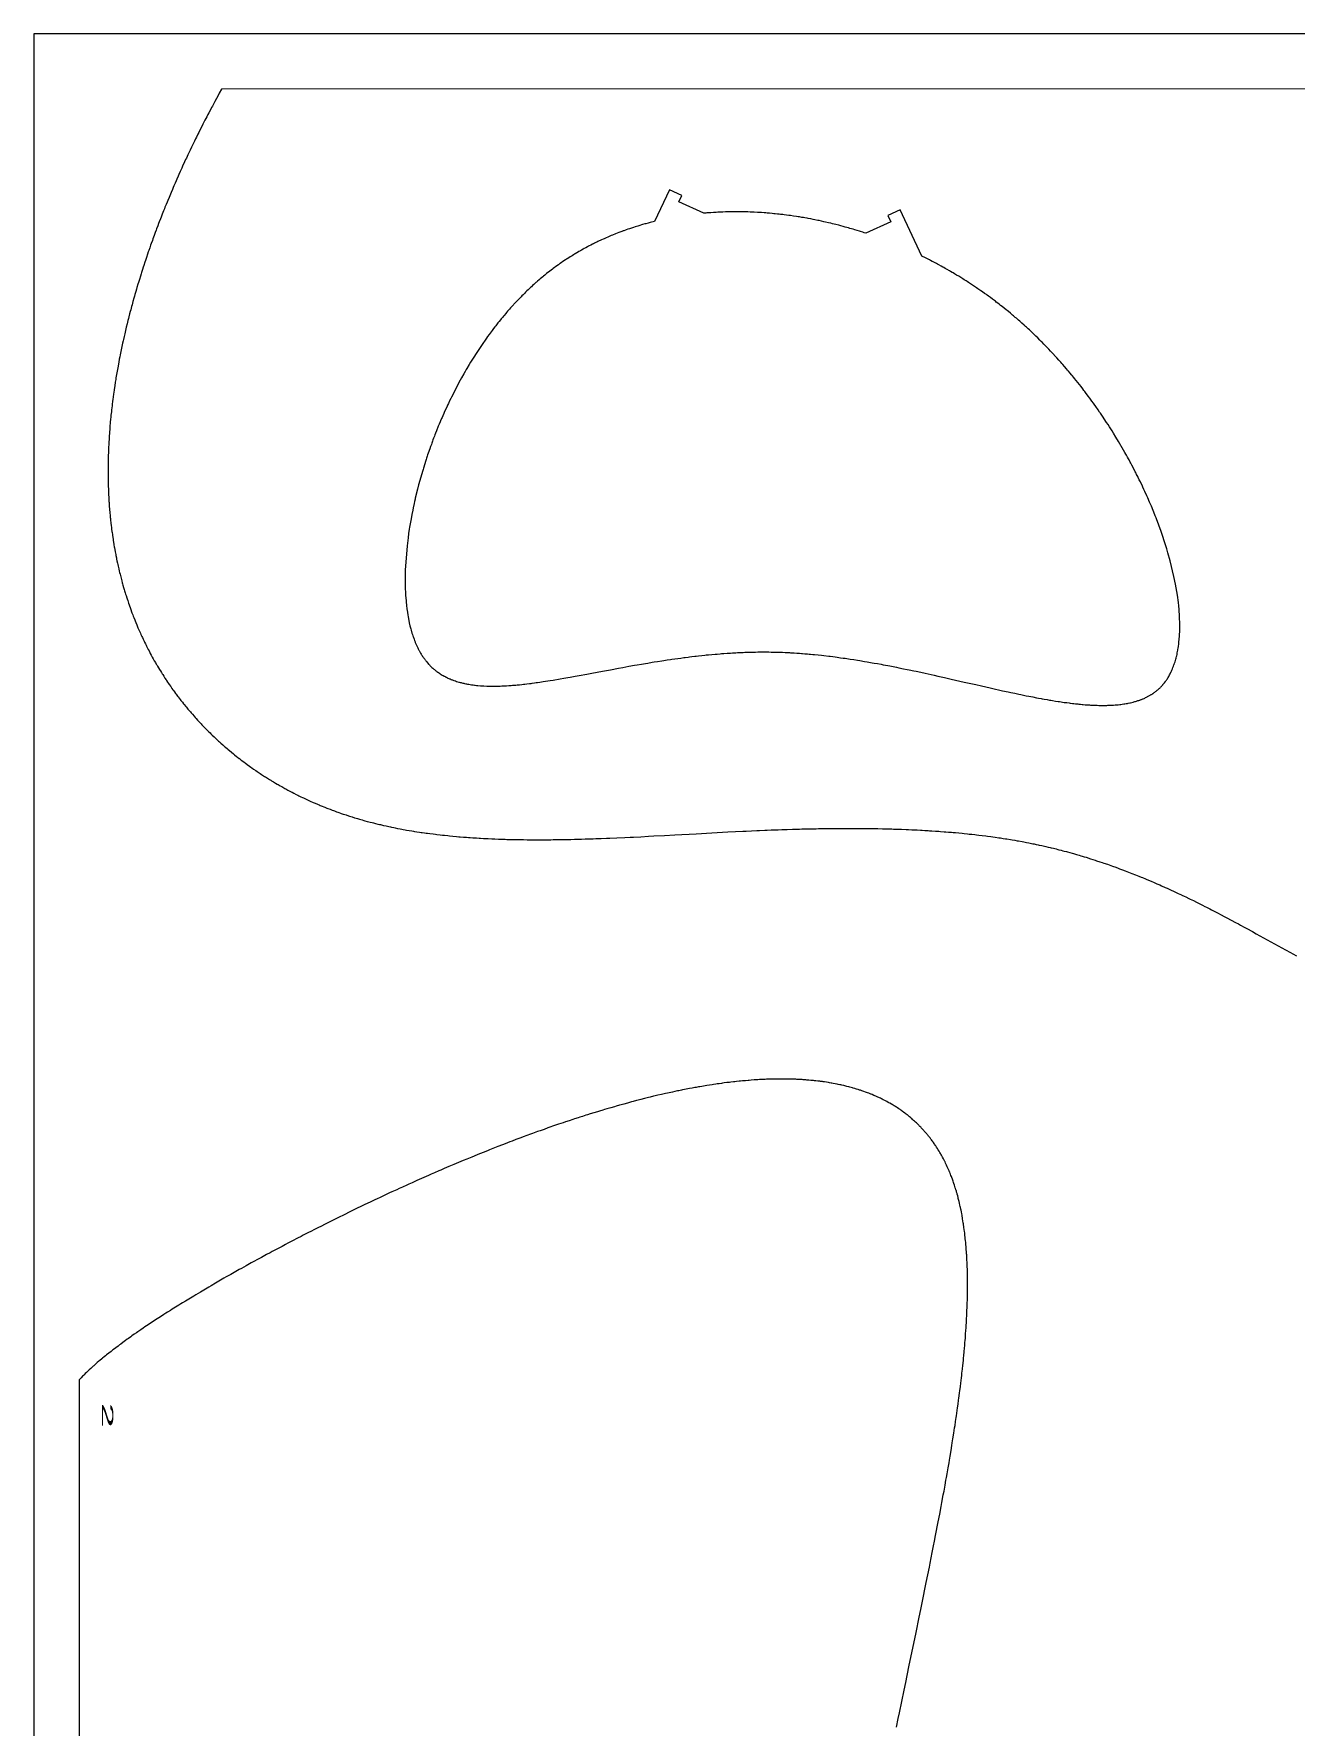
# Model space of a CAD drawing. Header units: metres. Extents: x 392 to 517, y -2 to 248.
# Drawn here: x 392.3 to 447.6, y 173.4 to 247.6 of the extents above; entities that cross this region are included whole.
import ezdxf

# ---------------------------------------------------------------- set-up
doc = ezdxf.new("R2010")
doc.units = ezdxf.units.M
doc.header["$MEASUREMENT"] = 0
doc.layers.add('1', color=7, linetype='Continuous', lineweight=0)
doc.styles.add('Style-ENGINEERING', font='ENGINEERING.shx')

msp = doc.modelspace()

# ---------------------------------------------------------------- linework, layer by layer
at = {"flags": 128}
for points in [[(517.347254, -2.443354), (517.347254, 247.556646), (392.347254, 247.556646), (392.347254, -2.443354), (517.347254, -2.443354)], [(400.568445, 245.129136), (400.470201, 244.951601), (400.421382, 244.86273), (400.348531, 244.729294), (400.276135, 244.595703), (400.240108, 244.528849), (400.168396, 244.395024), (400.132711, 244.328053), (400.079398, 244.227523), (400.008715, 244.093347), (399.973546, 244.0262), (399.921006, 243.925406), (399.842682, 243.774049), (399.750608, 243.594405), (399.704879, 243.504479), (399.636671, 243.369456), (399.568926, 243.234276), (399.535227, 243.166626), (399.46818, 243.031207), (399.434831, 242.963438), (399.385026, 242.86171), (399.297134, 242.680637), (399.253501, 242.589994), (399.188443, 242.453896), (399.123856, 242.317636), (399.09174, 242.249445), (399.027864, 242.112943), (398.996103, 242.044631), (398.948686, 241.942087), (398.865051, 241.75956), (398.823553, 241.668187), (398.761705, 241.530991), (398.700339, 241.393631), (398.669837, 241.324889), (398.609197, 241.187281), (398.579059, 241.118415), (398.53408, 241.015037), (398.481127, 240.892394), (398.454796, 240.831023), (398.415481, 240.738905), (398.356918, 240.600586), (398.29885, 240.462099), (398.270002, 240.392792), (398.212678, 240.254051), (398.184204, 240.184616), (398.141727, 240.080384), (398.091749, 239.956724), (398.066909, 239.894843), (398.029837, 239.801958), (397.974651, 239.662486), (397.919974, 239.52284), (397.892828, 239.452952), (397.83892, 239.313043), (397.812159, 239.243023), (397.77226, 239.13791), (397.72535, 239.013202), (397.702049, 238.950795), (397.667292, 238.857119), (397.615593, 238.716455), (397.564423, 238.575611), (397.539036, 238.505121), (397.488662, 238.364005), (397.463675, 238.293379), (397.426447, 238.187353), (397.382717, 238.061558), (397.361013, 237.998606), (397.328657, 237.904109), (397.28058, 237.762208), (397.233051, 237.62012), (397.209494, 237.549005), (397.162797, 237.406632), (397.139657, 237.335374), (397.105211, 237.228398), (397.064795, 237.101471), (397.044755, 237.03795), (397.014906, 236.942597), (396.970608, 236.799404), (396.926886, 236.656015), (396.905242, 236.584246), (396.862391, 236.440559), (396.841186, 236.368641), (396.809653, 236.260668), (396.772712, 236.132554), (396.754418, 236.068437), (396.727199, 235.972185), (396.686872, 235.827635), (396.647151, 235.682879), (396.62752, 235.610422), (396.58872, 235.465351), (396.569551, 235.392736), (396.541091, 235.283714), (396.507816, 235.154347), (396.491365, 235.0896), (396.466924, 234.992399), (396.430794, 234.846415), (396.395309, 234.700211), (396.377809, 234.627026), (396.343302, 234.480488), (396.326294, 234.407135), (396.301094, 234.296999), (396.271714, 234.166301), (396.257223, 234.100885), (396.235737, 234.002673), (396.204076, 233.855163), (396.173105, 233.707416), (396.15788, 233.633454), (396.127955, 233.48535), (396.113257, 233.411208), (396.091543, 233.299881), (396.066331, 233.167759), (396.053939, 233.101624), (396.03562, 233.002331), (396.008755, 232.853182), (395.982632, 232.703779), (395.969851, 232.628981), (395.944858, 232.479192), (395.932648, 232.4042), (395.914693, 232.291588), (395.891433, 232.141206), (395.880097, 232.065915), (395.863464, 231.952852), (395.847281, 231.839635), (395.839359, 231.782968), (395.818792, 231.631667), (395.808816, 231.555911), (395.79424, 231.442145), (395.780135, 231.328219), (395.77326, 231.271195), (395.759868, 231.157024), (395.753353, 231.099878), (395.743807, 231.01408), (395.742048, 230.997983), (395.726196, 230.848544), (395.718598, 230.773832), (395.707611, 230.661771), (395.697121, 230.54972), (395.692064, 230.493698), (395.682325, 230.381661), (395.677644, 230.325647), (395.67086, 230.241629), (395.660515, 230.106048), (395.655624, 230.038262), (395.648641, 229.936591), (395.642084, 229.834928), (395.638967, 229.784099), (395.633055, 229.682448), (395.630262, 229.631626), (395.626275, 229.555396), (395.621342, 229.453764), (395.61904, 229.402951), (395.615794, 229.326736), (395.611391, 229.212421), (395.606904, 229.076952), (395.60496, 229.009222), (395.60242, 228.907636), (395.600336, 228.806058), (395.599465, 228.755272), (395.598068, 228.653708), (395.597543, 228.602929), (395.596973, 228.526764), (395.596622, 228.425219), (395.596622, 228.37445), (395.596844, 228.298301), (395.597676, 228.184087), (395.599444, 228.048736), (395.600649, 227.981067), (395.602861, 227.879571), (395.605561, 227.778085), (395.607095, 227.727345), (395.610533, 227.625873), (395.612438, 227.57514), (395.615531, 227.499046), (395.620093, 227.397595), (395.622563, 227.346873), (395.626507, 227.270795), (395.632961, 227.156687), (395.63852, 227.066538), (395.641453, 227.021465), (395.646045, 226.953861), (395.653368, 226.852463), (395.661219, 226.751075), (395.665344, 226.700384), (395.673993, 226.599011), (395.678519, 226.548329), (395.685561, 226.47231), (395.695427, 226.37096), (395.700565, 226.320289), (395.708529, 226.244288), (395.721059, 226.130296), (395.735557, 226.005766), (395.743124, 225.943507), (395.754878, 225.850126), (395.767117, 225.756754), (395.77342, 225.710072), (395.786395, 225.616714), (395.793068, 225.570039), (395.803311, 225.50003), (395.817406, 225.406694), (395.824642, 225.360029), (395.824642, 225.360029), (395.835735, 225.290037), (395.852911, 225.185059), (395.855588, 225.169047), (395.871544, 225.075431), (395.879706, 225.028692), (395.892181, 224.958667), (395.911414, 224.853821), (395.931274, 224.749207), (395.94144, 224.696986), (395.962245, 224.592719), (395.972885, 224.540672), (395.989141, 224.462711), (396.011372, 224.358968), (396.022727, 224.307185), (396.040058, 224.229619), (396.06673, 224.11352), (396.091122, 224.010571), (396.103559, 223.959185), (396.122518, 223.882218), (396.151639, 223.767018), (396.181582, 223.65212), (396.196863, 223.594785), (396.22044, 223.507951), (396.232408, 223.464599), (396.250583, 223.399655), (396.278352, 223.302423), (396.306729, 223.205416), (396.321146, 223.156996), (396.35044, 223.060325), (396.365318, 223.012074), (396.387922, 222.939804), (396.4186, 222.843642), (396.434171, 222.795646), (396.457819, 222.72376), (396.493945, 222.61617), (396.523048, 222.531367), (396.537784, 222.489033), (396.560122, 222.425618), (396.594151, 222.330687), (396.628812, 222.235989), (396.646379, 222.188727), (396.68199, 222.094377), (396.700034, 222.04729), (396.727399, 221.97677), (396.764446, 221.882948), (396.783209, 221.836126), (396.811656, 221.766003), (396.855007, 221.661069), (396.889839, 221.578371), (396.907447, 221.537092), (396.9341, 221.475263), (396.974624, 221.382719), (397.015803, 221.290417), (397.036639, 221.244356), (397.078805, 221.152416), (397.100136, 221.106537), (397.132443, 221.037832), (397.1761, 220.946441), (397.198179, 220.900837), (397.231611, 220.832546), (397.26542, 220.764394), (397.282466, 220.73037), (397.330957, 220.634785), (397.355485, 220.587097), (397.392631, 220.515694), (397.430203, 220.444449), (397.449149, 220.408885), (397.487364, 220.337875), (397.506632, 220.30243), (397.535737, 220.249336), (397.574922, 220.178682), (397.594676, 220.143416), (397.624512, 220.09059), (397.669724, 220.011521), (397.710377, 219.941407), (397.730868, 219.906411), (397.76181, 219.853992), (397.808688, 219.775535), (397.856125, 219.697283), (397.880054, 219.658234), (397.888589, 219.644374), (397.937221, 219.566067), (397.969892, 219.514086), (397.991783, 219.479532), (398.035831, 219.410662), (398.069098, 219.359218), (398.091386, 219.32502), (398.136226, 219.256863), (398.158777, 219.222903), (398.204142, 219.155218), (398.249857, 219.087848), (398.280526, 219.043109), (398.34233, 218.954047), (398.375299, 218.907121), (398.397374, 218.875924), (398.441753, 218.813735), (398.464058, 218.782743), (398.508896, 218.720966), (398.554038, 218.659464), (398.584302, 218.618614), (398.645234, 218.537278), (398.668223, 218.506901), (398.714427, 218.446353), (398.760932, 218.386077), (398.792104, 218.346043), (398.854848, 218.266337), (398.902257, 218.206873), (398.93403, 218.167381), (398.997975, 218.088755), (399.030148, 218.049622), (399.094891, 217.971714), (399.160165, 217.894284), (399.203975, 217.842928), (399.233312, 217.808808), (399.292299, 217.74085), (399.367553, 217.655379), (399.418092, 217.598731), (399.451949, 217.561113), (399.520059, 217.486234), (399.571487, 217.430385), (399.605936, 217.3933), (399.675228, 217.319484), (399.710071, 217.282754), (399.780151, 217.209647), (399.850755, 217.137011), (399.898116, 217.088849), (399.929819, 217.056858), (399.993535, 216.993154), (400.06571, 216.921931), (400.101993, 216.886497), (400.156664, 216.833565), (400.239222, 216.754665), (400.322444, 216.676361), (400.364303, 216.637433), (400.439129, 216.568595), (400.476739, 216.534353), (400.5334, 216.483212), (400.618945, 216.406998), (400.705155, 216.331383), (400.74851, 216.2938), (400.824378, 216.228735), (400.862502, 216.196374), (400.919925, 216.148045), (401.006594, 216.076033), (401.093907, 216.0046), (401.137804, 215.969101), (401.226084, 215.898539), (401.270466, 215.863476), (401.337342, 215.811156), (401.350189, 215.801175), (401.41885, 215.748211), (401.46476, 215.71315), (401.556904, 215.64362), (401.603138, 215.609151), (401.69593, 215.540803), (401.78915, 215.473239), (401.851535, 215.42863), (401.89323, 215.399084), (401.976871, 215.34045), (402.071369, 215.275219), (402.134602, 215.232161), (402.176862, 215.203645), (402.26163, 215.14707), (402.325424, 215.105036), (402.368057, 215.077203), (402.45357, 215.021988), (402.49645, 214.994606), (402.582457, 214.940293), (402.668791, 214.886579), (402.72653, 214.851101), (402.765102, 214.827596), (402.84244, 214.78094), (402.940689, 214.722562), (403.006416, 214.68406), (403.050336, 214.658576), (403.138416, 214.608052), (403.204688, 214.570545), (403.24897, 214.545724), (403.337775, 214.496522), (403.382297, 214.472141), (403.471583, 214.423817), (403.561187, 214.376076), (403.621101, 214.344573), (403.661122, 214.323714), (403.741352, 214.28234), (403.843252, 214.230633), (403.911409, 214.196568), (403.956945, 214.174039), (404.048255, 214.129414), (404.116944, 214.096323), (404.162836, 214.074442), (404.254854, 214.031112), (404.300982, 214.009662), (404.393472, 213.967193), (404.486276, 213.925297), (404.548319, 213.897684), (404.589759, 213.879417), (404.672823, 213.843221), (404.672823, 213.843221), (404.775003, 213.799456), (404.843328, 213.770656), (404.88897, 213.751623), (404.980473, 213.713958), (405.049292, 213.686059), (405.095263, 213.667627), (405.187423, 213.631163), (405.233613, 213.613131), (405.326211, 213.577466), (405.419101, 213.542334), (405.481189, 213.519209), (405.522654, 213.503923), (405.605755, 213.473668), (405.663531, 213.452928), (405.702071, 213.439228), (405.779204, 213.41213), (405.817796, 213.398731), (405.895034, 213.372234), (405.972342, 213.346135), (406.023919, 213.328956), (406.127164, 213.295124), (406.181873, 213.277497), (406.291391, 213.242826), (406.401044, 213.208931), (406.474221, 213.186763), (406.523038, 213.172174), (406.620752, 213.14345), (406.730805, 213.111854), (406.804246, 213.091208), (406.853239, 213.077628), (406.951301, 213.050904), (407.024913, 213.031239), (407.074019, 213.018308), (407.172304, 212.99287), (407.221483, 212.98036), (407.319914, 212.955757), (407.418439, 212.9317), (407.484175, 212.915963), (407.528022, 212.905603), (407.615771, 212.885198), (407.671336, 212.872499), (407.782553, 212.847594), (407.893883, 212.823337), (407.968164, 212.807522), (408.017713, 212.797134), (408.116874, 212.77673), (408.172689, 212.765468), (408.2844, 212.743403), (408.396216, 212.721943), (408.470818, 212.707968), (408.520578, 212.698797), (408.620158, 212.680801), (408.676207, 212.67088), (408.788379, 212.651465), (408.900649, 212.632614), (408.975549, 212.620355), (409.025507, 212.612319), (409.125477, 212.596569), (409.238033, 212.579358), (409.313121, 212.568178), (409.363202, 212.560855), (409.463418, 212.546517), (409.538627, 212.53603), (409.588788, 212.529165), (409.689162, 212.515733), (409.839851, 212.496322), (409.940394, 212.483864), (410.00746, 212.47577), (410.141679, 212.460082), (410.255014, 212.447357), (410.330616, 212.439129), (410.481924, 212.423277), (410.55763, 212.41565), (410.709144, 212.400981), (410.860791, 212.387079), (410.961962, 212.37823), (411.029441, 212.372513), (411.164475, 212.361511), (411.303435, 212.350789), (411.396132, 212.343968), (411.457955, 212.339565), (411.58166, 212.331097), (411.67449, 212.32504), (411.736401, 212.321139), (411.860279, 212.313665), (411.922246, 212.310089), (412.046236, 212.303253), (412.170298, 212.296834), (412.253046, 212.292782), (412.418636, 212.285213), (412.450892, 212.283821), (412.53692, 212.280237), (412.709021, 212.273624), (412.881182, 212.267732), (412.995987, 212.264196), (413.072538, 212.262009), (413.225673, 212.258035), (413.340552, 212.255399), (413.417151, 212.253802), (413.57038, 212.250987), (413.647009, 212.249766), (413.800298, 212.247686), (413.953626, 212.246082), (414.055866, 212.245269), (414.260394, 212.244244), (414.375468, 212.24401), (414.452196, 212.243988), (414.605676, 212.244257), (414.682429, 212.244546), (414.83596, 212.245426), (414.989522, 212.246697), (415.091914, 212.247756), (415.296739, 212.250368), (415.411975, 212.252117), (415.642496, 212.256199), (415.873078, 212.261029), (416.026832, 212.264645), (416.129348, 212.267227), (416.334413, 212.272782), (416.507468, 212.277863), (416.622854, 212.281442), (416.853662, 212.289043), (416.969083, 212.293056), (417.199959, 212.301488), (417.430876, 212.310432), (417.584843, 212.316662), (417.892825, 212.329722), (418.239377, 212.345288), (418.470449, 212.356128), (418.624512, 212.363542), (418.932672, 212.378778), (419.279399, 212.39649), (419.510573, 212.408587), (419.972968, 212.433333), (420.435406, 212.458616), (421.360334, 212.509816), (422.053997, 212.547815), (422.516386, 212.5725), (422.747557, 212.584555), (423.094277, 212.602191), (423.40243, 212.617343), (423.55649, 212.624709), (423.787555, 212.635468), (424.01859, 212.645851), (424.134095, 212.650891), (424.365079, 212.66065), (424.480557, 212.66536), (424.653756, 212.672202), (424.961609, 212.683675), (425.115508, 212.68907), (425.346321, 212.696728), (425.577089, 212.70385), (425.692457, 212.707207), (425.897527, 212.712831), (426.000049, 212.715475), (426.153814, 212.719228), (426.384421, 212.724369), (426.614979, 212.728909), (426.730239, 212.730948), (426.935115, 212.734187), (427.037537, 212.735617), (427.191151, 212.737522), (427.421527, 212.739825), (427.651847, 212.741448), (427.766986, 212.741999), (427.997221, 212.742567), (428.112316, 212.742579), (428.28493, 212.74225), (428.489464, 212.741309), (428.591713, 212.74061), (428.745062, 212.739269), (428.975031, 212.736586), (429.204933, 212.733077), (429.319858, 212.731005), (429.524126, 212.726786), (429.626238, 212.724416), (429.779379, 212.720526), (429.932487, 212.716228), (430.009029, 212.713923), (430.162086, 212.708999), (430.238601, 212.706376), (430.353358, 212.702239), (430.557319, 212.694273), (430.659276, 212.689991), (430.812179, 212.683185), (430.965045, 212.675912), (431.041463, 212.672098), (431.19427, 212.664107), (431.270658, 212.659929), (431.385222, 212.653428), (431.520971, 212.645357), (431.588834, 212.64117), (431.690612, 212.634699), (431.843243, 212.624553), (431.99583, 212.613872), (432.072107, 212.608327), (432.224628, 212.596822), (432.30087, 212.59086), (432.30087, 212.59086), (432.415213, 212.581649), (432.550696, 212.570312), (432.618423, 212.56447), (432.719996, 212.555486), (432.872315, 212.541508), (433.024583, 212.526914), (433.100698, 212.519383), (433.252889, 212.503843), (433.328965, 212.495832), (433.443054, 212.483507), (433.578231, 212.468416), (433.645803, 212.460671), (433.74714, 212.4488), (433.899099, 212.430414), (434.051001, 212.411319), (434.126929, 212.401501), (434.278741, 212.381314), (434.354625, 212.370942), (434.468421, 212.355029), (434.620094, 212.333141), (434.695907, 212.321904), (434.809596, 212.304677), (434.923248, 212.286997), (434.980059, 212.277985), (435.131511, 212.253383), (435.207212, 212.240767), (435.320729, 212.221442), (435.434207, 212.201629), (435.490931, 212.191537), (435.642145, 212.164012), (435.717724, 212.149909), (435.831057, 212.128323), (435.944348, 212.106211), (436.000977, 212.094955), (436.114201, 212.072038), (436.170797, 212.060374), (436.255669, 212.04262), (436.340516, 212.024551), (436.397066, 212.012331), (436.510133, 211.987473), (436.566649, 211.974835), (436.679647, 211.949142), (436.7926, 211.922893), (436.867877, 211.905086), (436.918051, 211.893077), (437.018371, 211.868732), (437.131188, 211.840822), (437.206375, 211.821908), (437.256488, 211.809163), (437.356688, 211.783347), (437.431815, 211.7637), (437.481889, 211.750467), (437.582009, 211.723676), (437.632056, 211.710118), (437.732124, 211.682679), (437.832156, 211.654809), (437.898825, 211.63599), (438.032116, 211.59778), (438.144533, 211.564949), (438.219452, 211.542761), (438.269388, 211.527837), (438.369233, 211.497668), (438.444094, 211.474764), (438.493991, 211.459362), (438.593758, 211.428243), (438.643629, 211.412525), (438.743345, 211.380775), (438.843027, 211.348607), (438.909463, 211.326929), (439.042289, 211.283018), (439.154314, 211.245396), (439.228974, 211.220024), (439.378237, 211.168586), (439.452841, 211.142523), (439.601992, 211.08971), (439.751069, 211.035987), (439.850412, 210.99967), (439.916623, 210.975236), (440.049002, 210.925839), (440.160652, 210.883612), (440.235062, 210.855185), (440.38383, 210.79767), (440.458187, 210.768586), (440.606848, 210.709768), (440.755439, 210.650091), (440.854461, 210.609833), (440.920459, 210.582786), (441.052414, 210.528194), (441.108066, 210.504965), (441.219343, 210.458158), (441.330581, 210.410889), (441.404719, 210.379121), (441.552946, 210.31498), (441.672754, 210.262532), (441.752602, 210.22728), (441.912243, 210.156095), (441.992036, 210.120166), (442.151568, 210.047646), (442.31103, 209.974256), (442.417299, 209.924852), (442.488127, 209.891707), (442.629745, 209.824923), (442.645327, 209.817533), (442.745664, 209.769753), (442.812477, 209.737752), (442.945917, 209.6734), (443.012547, 209.641053), (443.145627, 209.576022), (443.278475, 209.510554), (443.366915, 209.46667), (443.543499, 209.378348), (443.652911, 209.323166), (443.725773, 209.286227), (443.871312, 209.212001), (443.943991, 209.174717), (444.089173, 209.099818), (444.234129, 209.024493), (444.330646, 208.974048), (444.5234, 208.872632), (444.618141, 208.82247), (444.807376, 208.721681), (444.996302, 208.620311), (445.122094, 208.552429), (445.205887, 208.507048), (445.373323, 208.415998), (445.494296, 208.349926), (445.735987, 208.217301), (445.896959, 208.128592), (446.218648, 207.950691), (446.700951, 207.683405), (447.022664, 207.505549), (447.183663, 207.416892), (447.398549, 207.299095), (447.506107, 207.240415), (447.667617, 207.15272)], [(458.694805, 245.144074), (400.568445, 245.129136)], [(431.25074, 237.818371), (430.303083, 239.850628), (429.759298, 239.597057), (429.886084, 239.325165), (428.798515, 238.818023), (428.721323, 238.843376), (428.669824, 238.860092), (428.566734, 238.893077), (428.515146, 238.909345), (428.411883, 238.941434), (428.308509, 238.972923), (428.239534, 238.993583), (428.101446, 239.0341), (428.032336, 239.053958), (427.893991, 239.092868), (427.616831, 239.167463), (427.478037, 239.203141), (427.339112, 239.237737), (427.269604, 239.254628), (427.165288, 239.279456), (427.026107, 239.311606), (426.956479, 239.327273), (426.851994, 239.35026), (426.747461, 239.372632), (426.695178, 239.383586), (426.555706, 239.412044), (426.485945, 239.42586), (426.381276, 239.446069), (426.276578, 239.465657), (426.224219, 239.475217), (426.119484, 239.493872), (426.06711, 239.502966), (425.98854, 239.516314), (425.883769, 239.533565), (425.831379, 239.541956), (425.752792, 239.554249), (425.634906, 239.572026), (425.495191, 239.592065), (425.425336, 239.601665), (425.320563, 239.615539), (425.215801, 239.628781), (425.163427, 239.635165), (425.058693, 239.647458), (425.006334, 239.653366), (424.927808, 239.661931), (424.823132, 239.672794), (424.770806, 239.677987), (424.692333, 239.685477), (424.574665, 239.696039), (424.470115, 239.704748), (424.417858, 239.708863), (424.339495, 239.714733), (424.222005, 239.722862), (424.104587, 239.730176), (424.045907, 239.733528), (423.906895, 239.740656), (423.837434, 239.743789), (423.733303, 239.747948), (423.629248, 239.75146), (423.577251, 239.752972), (423.473318, 239.755508), (423.421384, 239.756532), (423.343524, 239.757763), (423.239792, 239.758832), (423.187962, 239.759121), (423.110262, 239.759249), (422.99382, 239.758749), (422.890427, 239.757607), (422.838772, 239.75679), (422.761342, 239.755255), (422.645319, 239.752258), (422.529448, 239.748425), (422.471571, 239.746195), (422.368778, 239.741713), (422.317431, 239.739223), (422.240472, 239.735177), (422.125178, 239.728408), (422.010063, 239.720796), (421.952574, 239.716673), (421.837737, 239.707794), (421.78039, 239.703037), (421.694463, 239.695504), (420.606894, 240.202646), (420.733679, 240.474539), (420.189894, 240.728109), (419.542034, 239.338768), (419.349852, 239.290048), (419.254136, 239.264667), (419.158675, 239.238602), (419.111041, 239.225314), (419.015971, 239.198223), (418.968535, 239.184421), (418.897506, 239.163396), (418.803038, 239.134762), (418.755906, 239.120187), (418.685339, 239.098002), (418.614929, 239.07543), (418.579783, 239.063998), (418.486257, 239.033038), (418.439602, 239.017299), (418.369755, 238.993366), (418.300073, 238.969044), (418.265294, 238.956736), (418.195862, 238.931828), (418.16121, 238.919228), (418.109311, 238.900144), (418.017284, 238.865673), (417.971386, 238.848176), (417.902685, 238.821604), (417.83416, 238.79464), (417.799964, 238.78101), (417.731706, 238.753455), (417.697645, 238.73953), (417.646638, 238.718458), (417.57879, 238.690017), (417.544934, 238.675648), (417.494238, 238.653909), (417.418391, 238.620885), (417.328807, 238.581095), (417.284141, 238.560937), (417.217304, 238.530367), (417.150659, 238.499401), (417.11741, 238.483769), (417.05106, 238.452205), (417.017958, 238.436274), (416.968399, 238.412191), (416.902496, 238.379731), (416.86962, 238.363351), (416.820401, 238.338593), (416.746787, 238.301036), (416.68157, 238.267225), (416.64904, 238.25017), (416.600342, 238.224399), (416.527516, 238.185318), (416.454958, 238.145729), (416.41878, 238.125743), (416.333296, 238.07786), (416.290698, 238.05365), (416.226983, 238.016998), (416.163487, 237.979942), (416.131822, 237.961263), (416.068658, 237.9236), (416.03716, 237.904616), (415.990018, 237.875951), (415.92736, 237.837375), (415.896116, 237.817935), (415.849357, 237.788585), (415.779461, 237.744129), (415.717577, 237.704181), (415.686723, 237.684053), (415.640551, 237.653671), (415.571541, 237.607667), (415.502832, 237.561146), (415.468591, 237.537691), (415.407905, 237.495673), (415.377653, 237.47451), (415.332388, 237.442573), (415.264749, 237.394235), (415.19742, 237.345377), (415.163874, 237.320753), (415.097017, 237.271112), (415.063707, 237.246097), (415.013892, 237.208328), (414.945904, 237.156083), (414.900767, 237.120948), (414.870759, 237.09739), (414.810945, 237.049954), (414.76626, 237.014098), (414.736554, 236.990063), (414.677344, 236.941676), (414.64784, 236.917326), (414.589033, 236.868316), (414.530496, 236.818894), (414.491621, 236.78572), (414.414231, 236.718831), (414.37091, 236.680892), (414.342114, 236.655475), (414.284725, 236.604343), (414.256132, 236.57863), (414.199149, 236.526911), (414.142437, 236.474804), (414.10478, 236.439852), (414.029829, 236.369441), (414.001847, 236.342863), (413.946086, 236.289427), (413.890599, 236.235619), (413.853759, 236.199542), (413.780443, 236.126902), (413.725774, 236.072), (413.689481, 236.035199), (413.617259, 235.961125), (413.58133, 235.923854), (413.50984, 235.848848), (413.438838, 235.773231), (413.298301, 235.620198), (413.259129, 235.576732), (413.2331, 235.547653), (413.181249, 235.48925), (413.155428, 235.459929), (413.155428, 235.459929), (413.103992, 235.401045), (413.052833, 235.341845), (413.018881, 235.302205), (412.951348, 235.222511), (412.92615, 235.192485), (412.875962, 235.132206), (412.826053, 235.071626), (412.792935, 235.031074), (412.72707, 234.949579), (412.677997, 234.888119), (412.645436, 234.846986), (412.580688, 234.764343), (412.548501, 234.722835), (412.484499, 234.63945), (412.420996, 234.555581), (412.295487, 234.386423), (412.225768, 234.290461), (412.179641, 234.226169), (412.149047, 234.183169), (412.088234, 234.096841), (412.042954, 234.031812), (412.012925, 233.988326), (411.953244, 233.90104), (411.923592, 233.857242), (411.864668, 233.769341), (411.806249, 233.68104), (411.690928, 233.503273), (411.648205, 233.436221), (411.619882, 233.391404), (411.563617, 233.301498), (411.535675, 233.256411), (411.480173, 233.165975), (411.425181, 233.075196), (411.316727, 232.89264), (411.289933, 232.8468), (411.236729, 232.754885), (411.184038, 232.662664), (411.080195, 232.477339), (411.029046, 232.384252), (410.928293, 232.197268), (410.829605, 232.009263), (410.63845, 231.630452), (410.612236, 231.576906), (410.560301, 231.469624), (410.509027, 231.362101), (410.475212, 231.29029), (410.452831, 231.24236), (410.408463, 231.146374), (410.359175, 231.038196), (410.326685, 230.965968), (410.305189, 230.917769), (410.262591, 230.821266), (410.230988, 230.748799), (410.210084, 230.700448), (410.168671, 230.603653), (410.148162, 230.555211), (410.10754, 230.458244), (410.067447, 230.361174), (409.988848, 230.166756), (409.945569, 230.057254), (409.917089, 229.984202), (409.898269, 229.935482), (409.861027, 229.837997), (409.833446, 229.76485), (409.815225, 229.716072), (409.779183, 229.618486), (409.761362, 229.56968), (409.726122, 229.47205), (409.691417, 229.3744), (409.623615, 229.179076), (409.598743, 229.105832), (409.582329, 229.057007), (409.549906, 228.959369), (409.533896, 228.910559), (409.502281, 228.812961), (409.471206, 228.7154), (409.410676, 228.520424), (409.395882, 228.471716), (409.366701, 228.374352), (409.338062, 228.277062), (409.282414, 228.08274), (409.255407, 227.985725), (409.203029, 227.792027), (409.152837, 227.598829), (409.059033, 227.214198), (409.047926, 227.166305), (409.026125, 227.070655), (409.004876, 226.975192), (408.964034, 226.784862), (408.944443, 226.690011), (408.906925, 226.500982), (408.871628, 226.312903), (408.807721, 225.939863), (408.793141, 225.847301), (408.765662, 225.663075), (408.740428, 225.480099), (408.69672, 225.118168), (408.636481, 224.412258), (408.620036, 224.069348), (408.612764, 223.733846), (408.61258, 223.56904), (408.619145, 223.245654), (408.625904, 223.087207), (408.634988, 222.931012), (408.640403, 222.853781), (408.652984, 222.701091), (408.66015, 222.62565), (408.667902, 222.550822), (408.671998, 222.51364), (408.689847, 222.36649), (408.699652, 222.293874), (408.710045, 222.221909), (408.715462, 222.186174), (408.726739, 222.115201), (408.732598, 222.079966), (408.741664, 222.027431), (408.795632, 221.75381), (408.826173, 221.62126), (408.859092, 221.49164), (408.876445, 221.427949), (408.912942, 221.302848), (408.932086, 221.241454), (408.951829, 221.180843), (408.961925, 221.150833), (409.00381, 221.032792), (409.025653, 220.974986), (409.048097, 220.917999), (409.059545, 220.889815), (409.082893, 220.834074), (409.094793, 220.806518), (409.112926, 220.765581), (409.162942, 220.658765), (409.188858, 220.606655), (409.21538, 220.555422), (409.228868, 220.530136), (409.2563, 220.480233), (409.270243, 220.455617), (409.291444, 220.419116), (409.320244, 220.371244), (409.334872, 220.34765), (409.3571, 220.312692), (409.379671, 220.278254), (409.391085, 220.261232), (409.417081, 220.223413), (409.434652, 220.198568), (409.446473, 220.182167), (409.470371, 220.149756), (409.488517, 220.125786), (409.50072, 220.109967), (409.525381, 220.078712), (409.537838, 220.063276), (409.563004, 220.032785), (409.588506, 220.002799), (409.605694, 219.983088), (409.640513, 219.944331), (409.66036, 219.922918), (409.673694, 219.908797), (409.700611, 219.880924), (409.714194, 219.867172), (409.741606, 219.840032), (409.769347, 219.813377), (409.788023, 219.795875), (409.82581, 219.76151), (409.840129, 219.748841), (409.869011, 219.72386), (409.898217, 219.69935), (409.917867, 219.68327), (409.957596, 219.651732), (409.987766, 219.628619), (410.008058, 219.613465), (410.049065, 219.583766), (410.06978, 219.56922), (410.111632, 219.540728), (410.154044, 219.513032), (410.24054, 219.459997), (410.265265, 219.445641), (410.281846, 219.436206), (410.31524, 219.41766), (410.332052, 219.408548), (410.365908, 219.390643), (410.400071, 219.373163), (410.423016, 219.361744), (410.469312, 219.339464), (410.486812, 219.331299), (410.52204, 219.31528), (410.55757, 219.299672), (410.581423, 219.289494), (410.629531, 219.269677), (410.66596, 219.255283), (410.690411, 219.245909), (410.73971, 219.227689), (410.764556, 219.218842), (410.814642, 219.201667), (410.865249, 219.185179), (410.968017, 219.15424), (410.987515, 219.148737), (411.026728, 219.138011), (411.066229, 219.127656), (411.066229, 219.127656), (411.092722, 219.120956), (411.146088, 219.108044), (411.186445, 219.098782), (411.213506, 219.092806), (411.268006, 219.081329), (411.295443, 219.075826), (411.350691, 219.065286), (411.406434, 219.055362), (411.519398, 219.037334), (411.562263, 219.031189), (411.590993, 219.027277), (411.648814, 219.019892), (411.677906, 219.016416), (411.73645, 219.009896), (411.795473, 219.003943), (411.914943, 218.993714), (411.945105, 218.991501), (412.005782, 218.98748), (412.066926, 218.983996), (412.190605, 218.978606), (412.253135, 218.976687), (412.379562, 218.974365), (412.507796, 218.974017), (412.769603, 218.979015), (412.844501, 218.98174), (412.894739, 218.983868), (412.928365, 218.985424), (412.99594, 218.988861), (413.046903, 218.991719), (413.149545, 218.998144), (413.253137, 219.005493), (413.322721, 219.010894), (413.369342, 219.014714), (413.463135, 219.022869), (413.516215, 219.027754), (413.623063, 219.038151), (413.730822, 219.049365), (413.803163, 219.057282), (413.851612, 219.062753), (413.949038, 219.074147), (414.059478, 219.087667), (414.133592, 219.097083), (414.183216, 219.103535), (414.282978, 219.116848), (414.358246, 219.127182), (414.408635, 219.134235), (414.509916, 219.148721), (414.663084, 219.171371), (414.766017, 219.18706), (414.973829, 219.219779), (415.091847, 219.238926), (415.170971, 219.251974), (415.330274, 219.278715), (415.410447, 219.292394), (415.571827, 219.320334), (415.734566, 219.349002), (415.843804, 219.368491), (416.064041, 219.408296), (416.230736, 219.438809), (416.567939, 219.501282), (416.7955, 219.54382), (417.257026, 219.630425), (417.608584, 219.696188), (417.9646, 219.762139), (418.144229, 219.795044), (418.415642, 219.844152), (418.658832, 219.887415), (418.781094, 219.908866), (418.965303, 219.940769), (419.150474, 219.972294), (419.243414, 219.987896), (419.429989, 220.018746), (419.523619, 220.033979), (419.664486, 220.056569), (419.853082, 220.086168), (419.947705, 220.100728), (420.09004, 220.122248), (420.232847, 220.143363), (420.304425, 220.153762), (420.559847, 220.189822), (420.688087, 220.207288), (420.816671, 220.224355), (420.881091, 220.232734), (421.010181, 220.249173), (421.07485, 220.257227), (421.172007, 220.269099), (421.301831, 220.284522), (421.366861, 220.292055), (421.464554, 220.303126), (421.611417, 220.319203), (421.742283, 220.332944), (421.807827, 220.339615), (421.90628, 220.349366), (422.054263, 220.363403), (422.202601, 220.376712), (422.276901, 220.383086), (422.409202, 220.393945), (422.475451, 220.399142), (422.574949, 220.406644), (422.724466, 220.417216), (422.8743, 220.426954), (422.949333, 220.431501), (423.049496, 220.437226), (423.099627, 220.43994), (423.174885, 220.443825), (423.287909, 220.449226), (423.422071, 220.454953), (423.489234, 220.457537), (423.59008, 220.461057), (423.691045, 220.464145), (423.741571, 220.465524), (423.84271, 220.46795), (423.893322, 220.468994), (423.969292, 220.470347), (424.07068, 220.47175), (424.121415, 220.472276), (424.197566, 220.472846), (424.311902, 220.473198), (424.413641, 220.472997), (424.464548, 220.472714), (424.540953, 220.472057), (424.655661, 220.470544), (424.770486, 220.468389), (424.827941, 220.467068), (424.914176, 220.464779), (424.971699, 220.46305), (425.086823, 220.459109), (425.144422, 220.4569), (425.25969, 220.452011), (425.375049, 220.446502), (425.452001, 220.442489), (425.503322, 220.439665), (425.60601, 220.433662), (425.663797, 220.43008), (425.779423, 220.422477), (425.895112, 220.414299), (425.97227, 220.408532), (426.023722, 220.404548), (426.126656, 220.396254), (426.242499, 220.386407), (426.319751, 220.379544), (426.371261, 220.374837), (426.4743, 220.365113), (426.551595, 220.357552), (426.706214, 220.341752), (426.860864, 220.325068), (426.963973, 220.313466), (427.170196, 220.289141), (427.228194, 220.282037), (427.344182, 220.26749), (427.460154, 220.252499), (427.537458, 220.242265), (427.69203, 220.221229), (427.807921, 220.204968), (427.885161, 220.193903), (428.039582, 220.171245), (428.11676, 220.159659), (428.271041, 220.135985), (428.425213, 220.111664), (428.527925, 220.095102), (428.733169, 220.061171), (428.848503, 220.04163), (428.925341, 220.028427), (429.07889, 220.001612), (429.155597, 219.988006), (429.308867, 219.960412), (429.461933, 219.932327), (429.563857, 219.913342), (429.7674, 219.874778), (429.843618, 219.860121), (429.995863, 219.830502), (430.147843, 219.800498), (430.249009, 219.780292), (430.450951, 219.739425), (430.602052, 219.708403), (430.702608, 219.687558), (430.903276, 219.645506), (431.00338, 219.624312), (431.203107, 219.581625), (431.402166, 219.538583), (431.798147, 219.451658), (431.945863, 219.418843), (432.239946, 219.352988), (432.532139, 219.286989), (432.725829, 219.243002), (433.11041, 219.155304), (433.616994, 219.039598), (433.867459, 218.982564), (434.239403, 218.898405), (434.484751, 218.843419), (434.606611, 218.816311), (434.788357, 218.776176), (435.028686, 218.723733), (435.147971, 218.698006), (435.325772, 218.660082), (435.502193, 218.623005), (435.589876, 218.604802), (435.821938, 218.557416), (435.821938, 218.557416), (435.936992, 218.534384), (436.108324, 218.500708), (436.278128, 218.468129), (436.362447, 218.452268), (436.474259, 218.431579), (436.529899, 218.421436), (436.613023, 218.406479), (436.736946, 218.384638), (436.84632, 218.365839), (436.90073, 218.356662), (436.981992, 218.343179), (437.103089, 218.323607), (437.223215, 218.304838), (437.282911, 218.295763), (437.493143, 218.265209), (437.597062, 218.250967), (437.700168, 218.237435), (437.751414, 218.230941), (437.853285, 218.218508), (437.903907, 218.212572), (437.979446, 218.204025), (438.079422, 218.193307), (438.129089, 218.188242), (438.203185, 218.18102), (438.276792, 218.174253), (438.31341, 218.171042), (438.410453, 218.163052), (438.45864, 218.159373), (438.530502, 218.154254), (438.601856, 218.149621), (438.637341, 218.14749), (438.707926, 218.1436), (438.743024, 218.141843), (438.795428, 218.139446), (438.887862, 218.135898), (438.933728, 218.134471), (439.002083, 218.132769), (439.069903, 218.131601), (439.10361, 218.131218), (439.17062, 218.130862), (439.20392, 218.13089), (439.253613, 218.131191), (439.319389, 218.132083), (439.352069, 218.13274), (439.400828, 218.133994), (439.473375, 218.136481), (439.642475, 218.145337), (439.725496, 218.151358), (439.807483, 218.158464), (439.848087, 218.162429), (439.928507, 218.171191), (439.968322, 218.175993), (440.027546, 218.183729), (440.105575, 218.195046), (440.144185, 218.201139), (440.201593, 218.210828), (440.258387, 218.221182), (440.286552, 218.226611), (440.360902, 218.241915), (440.39766, 218.250023), (440.452274, 218.262759), (440.506256, 218.276191), (440.533009, 218.283171), (440.586036, 218.297661), (440.612308, 218.305173), (440.651415, 218.316777), (440.720038, 218.338411), (440.753915, 218.349715), (440.787501, 218.361346), (440.804184, 218.367285), (440.83733, 218.37941), (440.853793, 218.385597), (440.878349, 218.395034), (440.910831, 218.407909), (440.926961, 218.414473), (440.951016, 218.424478), (440.986783, 218.439842), (441.018258, 218.453863), (441.033882, 218.461001), (441.057178, 218.471872), (441.091801, 218.488542), (441.126039, 218.505654), (441.143014, 218.514376), (441.202581, 218.546292), (441.231903, 218.562784), (441.260914, 218.579633), (441.275304, 218.588193), (441.303848, 218.605584), (441.318004, 218.614415), (441.33909, 218.627833), (441.366929, 218.646044), (441.38073, 218.655287), (441.401284, 218.669325), (441.431781, 218.690773), (441.45855, 218.710233), (441.471815, 218.720104), (441.491563, 218.735086), (441.520845, 218.757958), (441.549719, 218.78131), (441.564003, 218.793167), (441.589142, 218.814546), (441.601589, 218.825379), (441.620107, 218.841811), (441.647539, 218.866867), (441.674556, 218.892418), (441.687907, 218.905379), (441.714296, 218.931675), (441.727333, 218.94501), (441.746691, 218.965249), (441.765812, 218.985772), (441.778427, 218.99961), (441.803342, 219.027663), (441.815641, 219.041876), (441.839924, 219.070674), (441.863788, 219.099966), (441.879464, 219.119766), (441.910258, 219.160017), (441.921614, 219.175334), (441.944014, 219.20633), (441.965996, 219.237805), (441.98042, 219.259054), (442.008713, 219.302185), (442.02945, 219.335083), (442.043044, 219.357275), (442.06968, 219.402282), (442.082723, 219.425093), (442.10826, 219.47133), (442.133065, 219.518378), (442.180487, 219.614881), (442.189054, 219.63333), (442.205884, 219.670558), (442.222305, 219.708226), (442.233027, 219.733582), (442.253928, 219.784873), (442.26913, 219.823845), (442.27904, 219.850064), (442.298321, 219.903071), (442.307692, 219.929857), (442.325896, 219.983988), (442.343386, 220.038859), (442.376226, 220.150798), (442.387807, 220.19352), (442.395306, 220.222224), (442.409774, 220.280167), (442.416743, 220.309402), (442.430151, 220.368398), (442.442854, 220.428087), (442.466154, 220.549518), (442.471542, 220.580298), (442.481792, 220.64236), (442.491346, 220.705083), (442.508367, 220.832489), (442.515838, 220.897157), (442.52871, 221.028388), (442.538831, 221.162099), (442.550872, 221.43674), (442.551919, 221.489278), (442.552406, 221.524483), (442.552872, 221.595319), (442.552852, 221.630948), (442.552306, 221.702625), (442.551089, 221.774853), (442.546645, 221.920938), (442.545117, 221.957793), (442.54156, 222.031898), (442.537338, 222.106524), (442.526907, 222.257308), (442.5207, 222.333453), (442.506313, 222.487213), (442.489305, 222.642887), (442.447477, 222.959751), (442.422683, 223.12083), (442.365398, 223.448002), (442.297935, 223.781485), (442.132888, 224.465596), (442.035508, 224.815329), (441.983149, 224.991918), (441.92836, 225.169582), (441.900059, 225.258799), (441.780846, 225.618073), (441.717656, 225.799056), (441.652095, 225.980861), (441.618429, 226.072054), (441.549334, 226.254987), (441.513909, 226.346714), (441.4779, 226.438604), (441.459677, 226.484608), (441.308685, 226.853945), (441.229736, 227.039392), (441.148501, 227.225284), (441.107031, 227.31838), (441.022392, 227.504834), (440.979227, 227.598178), (440.9355, 227.691592), (440.913427, 227.738323), (440.823736, 227.925384), (440.778056, 228.018984), (440.731822, 228.112623), (440.731822, 228.112623), (440.708497, 228.159454), (440.661433, 228.253136), (440.637695, 228.299985), (440.60183, 228.370266), (440.504684, 228.557706), (440.455291, 228.651425), (440.405356, 228.745135), (440.380184, 228.791985), (440.329436, 228.885667), (440.303859, 228.932499), (440.265242, 229.002732), (440.213281, 229.096343), (440.1871, 229.143134), (440.147577, 229.213297), (440.087729, 229.318487), (439.869497, 229.691819), (439.757219, 229.877989), (439.64285, 230.063753), (439.584886, 230.156466), (439.467404, 230.341517), (439.407891, 230.433842), (439.347864, 230.526023), (439.317659, 230.572058), (439.195563, 230.755803), (439.133753, 230.847427), (439.071437, 230.938877), (439.040089, 230.984534), (438.977017, 231.075709), (438.945293, 231.121224), (438.897472, 231.189405), (438.768575, 231.370661), (438.703381, 231.460969), (438.637692, 231.551056), (438.604662, 231.596014), (438.538233, 231.685754), (438.504834, 231.730535), (438.454506, 231.797592), (438.386974, 231.886784), (438.353025, 231.931285), (438.301874, 231.997914), (438.224635, 232.097578), (438.085811, 232.273904), (438.015677, 232.361641), (437.945065, 232.449086), (437.909579, 232.492696), (437.838251, 232.579688), (437.802409, 232.623068), (437.748424, 232.687991), (437.676029, 232.774275), (437.639655, 232.817295), (437.584873, 232.88167), (437.502206, 232.977879), (437.428227, 233.063034), (437.391063, 233.105481), (437.335099, 233.168986), (437.250663, 233.263863), (437.165642, 233.358278), (437.122913, 233.405308), (436.969813, 233.571548), (436.892577, 233.654084), (436.814887, 233.73622), (436.775872, 233.777137), (436.697503, 233.858661), (436.658149, 233.899268), (436.598908, 233.959981), (436.519527, 234.040558), (436.479669, 234.080685), (436.419672, 234.140671), (436.329208, 234.230184), (436.248325, 234.309274), (436.207718, 234.348648), (436.1466, 234.407495), (436.05446, 234.495273), (435.961765, 234.582453), (435.915211, 234.625816), (435.832108, 234.702525), (435.790394, 234.740697), (435.72762, 234.797721), (435.633004, 234.882729), (435.537844, 234.967095), (435.490061, 235.009033), (435.394089, 235.092415), (435.345901, 235.133857), (435.273368, 235.195703), (435.227733, 235.234288), (435.13611, 235.311007), (435.044022, 235.387121), (434.982373, 235.437528), (434.941161, 235.470983), (434.858468, 235.537533), (434.765013, 235.611828), (434.702462, 235.661019), (434.660652, 235.693663), (434.576772, 235.758588), (434.513637, 235.806964), (434.47144, 235.839064), (434.386793, 235.902899), (434.344344, 235.934635), (434.259195, 235.997741), (434.173717, 236.06036), (434.116549, 236.101834), (434.078358, 236.129363), (434.001785, 236.184131), (433.904511, 236.252892), (433.83944, 236.298387), (433.795961, 236.328563), (433.708773, 236.388546), (433.64318, 236.433209), (433.599356, 236.46283), (433.511483, 236.521701), (433.467434, 236.550951), (433.379114, 236.609078), (433.290502, 236.666709), (433.231266, 236.704852), (433.191704, 236.730158), (433.112413, 236.780474), (433.045337, 236.82262), (433.000533, 236.850562), (432.910716, 236.906068), (432.865705, 236.933633), (432.775479, 236.988386), (432.684985, 237.042635), (432.624508, 237.078521), (432.584126, 237.10232), (432.503207, 237.149619), (432.4576, 237.176049), (432.366196, 237.228527), (432.274539, 237.280498), (432.213297, 237.314863), (432.172408, 237.337647), (432.090486, 237.382912), (431.998096, 237.433353), (431.936371, 237.466696), (431.895162, 237.488798), (431.812608, 237.532698), (431.750573, 237.565357), (431.709159, 237.587002), (431.6262, 237.629988), (431.584654, 237.651328), (431.501431, 237.693703), (431.418036, 237.735668), (431.25074, 237.818371)], [(430.141324, 173.356967), (430.217297, 173.731334), (430.26814, 173.980881), (430.370234, 174.47991), (430.474075, 174.9851), (430.543513, 175.32186), (430.682755, 175.99532), (430.996643, 177.51051), (431.135797, 178.183984), (431.205161, 178.520756), (431.30884, 179.025972), (431.40054, 179.475127), (431.446197, 179.699736), (431.514408, 180.036693), (431.582254, 180.373709), (431.616028, 180.542241), (431.708338, 181.005796), (431.754155, 181.237628), (431.822415, 181.585451), (431.840929, 181.680328), (431.899135, 181.980222), (431.928054, 182.130189), (431.97119, 182.355167), (432.035316, 182.692696), (432.098703, 183.030306), (432.130102, 183.199143), (432.19228, 183.536886), (432.223044, 183.705793), (432.268762, 183.9592), (432.30895, 184.1845), (432.32888, 184.297168), (432.358561, 184.466193), (432.402589, 184.719785), (432.441206, 184.945257), (432.460325, 185.058014), (432.488758, 185.227176), (432.530839, 185.480982), (432.567648, 185.706651), (432.585835, 185.81951), (432.612835, 185.988829), (432.652683, 186.242879), (432.687422, 186.468776), (432.704542, 186.581751), (432.729902, 186.75125), (432.754866, 186.920792), (432.767196, 187.00558), (432.799568, 187.231735), (432.815469, 187.344845), (432.838954, 187.514548), (432.861987, 187.684302), (432.873331, 187.769197), (432.902998, 187.995649), (432.917506, 188.108911), (432.93885, 188.278849), (432.959677, 188.448844), (432.969892, 188.533863), (432.987718, 188.685045), (432.996468, 188.760654), (433.009383, 188.87409), (433.028277, 189.044297), (433.046579, 189.214568), (433.055503, 189.299728), (433.070984, 189.451167), (433.078538, 189.526907), (433.089628, 189.640543), (433.105712, 189.811057), (433.121117, 189.981645), (433.128557, 190.066968), (433.141345, 190.218702), (433.147523, 190.294592), (433.156513, 190.408458), (433.169363, 190.579326), (433.181428, 190.750281), (433.187158, 190.835791), (433.196836, 190.987865), (433.201424, 191.063929), (433.207987, 191.178061), (433.214157, 191.292236), (433.217093, 191.349339), (433.222658, 191.46358), (433.225286, 191.520718), (433.229032, 191.606445), (433.235096, 191.758915), (433.237836, 191.835182), (433.241572, 191.949623), (433.244849, 192.064114), (433.246312, 192.121379), (433.24888, 192.235948), (433.249982, 192.293253), (433.251404, 192.379235), (433.252861, 192.493925), (433.253398, 192.551292), (433.253958, 192.637368), (433.254236, 192.766544), (433.253905, 192.881431), (433.253529, 192.938897), (433.252699, 193.025125), (433.250841, 193.154535), (433.248557, 193.269636), (433.247186, 193.327211), (433.244837, 193.413606), (433.240642, 193.543271), (433.235821, 193.66822), (433.233115, 193.730726), (433.228678, 193.824528), (433.223776, 193.91838), (433.221148, 193.965326), (433.221148, 193.965326), (433.21553, 194.059257), (433.212538, 194.106243), (433.207816, 194.176748), (433.20697, 194.188954), (433.200111, 194.283739), (433.196489, 194.331099), (433.190809, 194.402098), (433.181729, 194.508501), (433.17196, 194.614787), (433.166812, 194.667885), (433.155978, 194.773991), (433.150289, 194.826998), (433.141408, 194.906449), (433.132444, 194.98299), (433.127813, 195.021235), (433.120676, 195.078571), (433.109538, 195.164501), (433.097871, 195.250341), (433.091836, 195.293227), (433.080769, 195.369412), (433.075071, 195.407477), (433.066316, 195.464539), (433.052708, 195.550051), (433.038519, 195.635465), (433.031202, 195.678134), (433.017824, 195.753927), (433.010953, 195.791794), (433.000419, 195.848554), (432.984092, 195.933606), (432.967123, 196.018549), (432.958393, 196.060979), (432.942463, 196.136341), (432.934298, 196.173988), (432.921796, 196.230416), (432.902461, 196.314958), (432.882414, 196.39938), (432.872118, 196.441545), (432.849773, 196.530456), (432.838286, 196.574859), (432.820652, 196.641394), (432.802527, 196.707847), (432.793277, 196.741042), (432.774397, 196.807367), (432.764763, 196.840498), (432.750069, 196.890152), (432.746546, 196.901904), (432.727254, 196.965234), (432.717438, 196.996817), (432.702499, 197.044089), (432.6796, 197.114764), (432.656106, 197.185155), (432.644132, 197.220243), (432.619727, 197.290199), (432.607293, 197.325067), (432.588349, 197.37723), (432.561476, 197.449328), (432.547781, 197.485254), (432.526912, 197.538987), (432.505649, 197.592532), (432.494868, 197.619234), (432.473007, 197.672495), (432.461925, 197.699053), (432.445113, 197.7388), (432.42234, 197.791627), (432.4108, 197.817967), (432.393296, 197.857385), (432.366602, 197.916302), (432.334277, 197.985804), (432.317833, 198.02042), (432.29281, 198.072174), (432.267356, 198.123724), (432.254467, 198.149421), (432.228359, 198.200659), (432.215141, 198.226199), (432.195105, 198.264411), (432.158867, 198.332047), (432.140447, 198.365723), (432.112439, 198.416055), (432.083973, 198.466169), (432.069566, 198.491143), (432.040403, 198.540926), (432.025646, 198.565733), (432.00329, 198.602839), (431.972641, 198.652798), (431.957133, 198.677689), (431.933637, 198.714915), (431.897867, 198.770504), (431.861457, 198.825787), (431.843009, 198.853314), (431.805627, 198.908134), (431.786689, 198.935427), (431.757973, 198.976218), (431.754407, 198.981234), (431.725987, 199.020833), (431.706889, 199.047071), (431.668328, 199.099159), (431.648866, 199.125009), (431.609578, 199.176323), (431.569806, 199.227122), (431.543022, 199.260702), (431.525047, 199.282961), (431.488809, 199.327175), (431.468258, 199.351866), (431.426792, 199.400864), (431.384844, 199.449347), (431.35661, 199.481384), (431.337669, 199.502616), (431.2995, 199.544774), (431.256104, 199.591718), (431.226907, 199.622729), (431.207323, 199.643277), (431.167869, 199.684069), (431.13803, 199.714398), (431.118018, 199.734491), (431.07771, 199.774373), (431.057414, 199.794163), (431.016536, 199.83344), (430.97528, 199.872314), (430.947565, 199.898006), (430.928995, 199.915034), (430.89163, 199.948852), (430.863257, 199.974142), (430.844248, 199.990902), (430.806002, 200.02418), (430.786766, 200.040699), (430.748067, 200.073495), (430.709067, 200.105971), (430.682899, 200.127443), (430.630162, 200.16996), (430.610247, 200.185756), (430.570192, 200.21711), (430.529836, 200.248143), (430.502765, 200.268654), (430.448222, 200.309249), (430.406963, 200.339322), (430.379291, 200.359194), (430.323546, 200.398511), (430.295473, 200.417956), (430.238928, 200.456422), (430.181849, 200.49432), (430.143501, 200.519271), (430.117804, 200.535765), (430.066095, 200.568418), (430.060875, 200.571675), (430.038224, 200.585724), (429.992785, 200.61351), (429.947164, 200.640878), (429.91665, 200.658894), (429.855384, 200.69438), (429.809227, 200.720521), (429.778359, 200.737724), (429.716389, 200.771598), (429.68529, 200.788271), (429.622862, 200.821095), (429.560133, 200.853228), (429.518148, 200.874272), (429.490086, 200.888133), (429.433787, 200.915459), (429.394677, 200.934069), (429.368542, 200.946336), (429.316129, 200.97054), (429.289851, 200.982477), (429.237151, 201.006024), (429.184263, 201.029138), (429.1489, 201.04431), (429.077927, 201.074085), (429.037861, 201.090504), (429.011093, 201.10132), (428.957422, 201.122639), (428.930518, 201.133144), (428.876577, 201.153846), (428.822459, 201.174141), (428.786282, 201.187446), (428.713695, 201.213523), (428.662474, 201.231436), (428.628242, 201.243186), (428.559579, 201.266228), (428.525148, 201.277521), (428.456091, 201.299659), (428.386773, 201.3212), (428.340419, 201.335234), (428.309452, 201.344445), (428.24737, 201.362523), (428.215883, 201.371496), (428.152868, 201.389064), (428.089797, 201.406134), (428.04772, 201.417242), (427.963494, 201.438815), (427.921346, 201.449284), (427.836981, 201.469598), (427.752525, 201.489095), (427.696172, 201.501646), (427.658581, 201.509818), (427.583349, 201.525698), (427.541001, 201.534363), (427.456242, 201.551122), (427.3714, 201.567133), (427.314793, 201.577398), (427.314793, 201.577398), (427.277036, 201.584062), (427.201473, 201.596964), (427.158942, 201.603976), (427.073822, 201.617476), (426.988626, 201.630287), (426.931786, 201.638451), (426.893875, 201.643728), (426.818009, 201.653891), (426.775309, 201.659381), (426.689856, 201.669876), (426.604332, 201.679735), (426.547278, 201.68596), (426.509225, 201.689957), (426.433078, 201.697587), (426.390223, 201.701669), (426.304461, 201.709384), (426.218635, 201.716509), (426.161381, 201.720936), (426.123196, 201.723744), (426.046789, 201.729025), (426.003789, 201.7318), (425.917741, 201.736931), (425.831633, 201.741513), (425.774194, 201.744267), (425.735887, 201.74597), (425.659237, 201.749061), (425.616102, 201.750618), (425.529787, 201.753341), (425.443416, 201.75555), (425.385804, 201.756741), (425.270506, 201.758457), (425.208313, 201.759019), (425.166835, 201.759253), (425.083844, 201.75939), (425.042329, 201.759294), (424.959265, 201.758775), (424.876153, 201.757827), (424.820719, 201.75696), (424.709788, 201.754666), (424.620277, 201.752282), (424.560656, 201.750434), (424.441544, 201.746128), (424.382051, 201.743674), (424.263189, 201.738177), (424.14449, 201.731909), (424.065446, 201.727311), (424.012788, 201.724062), (423.907564, 201.717132), (423.778589, 201.707855), (423.692704, 201.701206), (423.63549, 201.69657), (423.521164, 201.68682), (423.392704, 201.675102), (423.307156, 201.666857), (423.250164, 201.661172), (423.136274, 201.649354), (423.050938, 201.640106), (422.994085, 201.63376), (422.88047, 201.620641), (422.823707, 201.61387), (422.710268, 201.599912), (422.596945, 201.585408), (422.52146, 201.57544), (422.471163, 201.568665), (422.370636, 201.554805), (422.285883, 201.542793), (422.229415, 201.534627), (422.116558, 201.517917), (422.060168, 201.509375), (421.947467, 201.491926), (421.834868, 201.473993), (421.759858, 201.461774), (421.609969, 201.436713), (421.525732, 201.422258), (421.469604, 201.412479), (421.357418, 201.392587), (421.301361, 201.382474), (421.189315, 201.361922), (421.07736, 201.340938), (421.002773, 201.326712), (420.853717, 201.297704), (420.769941, 201.281065), (420.714117, 201.269845), (420.602533, 201.247104), (420.546773, 201.235584), (420.435314, 201.212248), (420.323938, 201.188524), (420.249732, 201.172495), (420.101426, 201.139934), (420.018066, 201.121327), (419.851475, 201.083495), (419.685056, 201.044852), (419.574203, 201.018649), (419.500342, 201.000986), (419.352716, 200.965202), (419.269733, 200.944809), (419.103885, 200.903459), (418.938193, 200.86137), (418.827817, 200.832906), (418.754271, 200.813754), (418.607266, 200.775029), (418.524628, 200.753004), (418.359459, 200.708436), (418.194434, 200.66319), (418.084495, 200.632654), (418.011237, 200.612134), (417.864803, 200.570709), (417.782481, 200.547183), (417.617937, 200.499655), (417.453526, 200.451501), (417.343991, 200.419055), (417.270999, 200.397274), (417.125091, 200.353355), (417.043062, 200.328443), (416.879096, 200.278178), (416.715253, 200.227332), (416.606091, 200.193116), (416.533346, 200.170165), (416.387927, 200.123932), (416.270408, 200.086228), (416.192096, 200.060935), (416.03555, 200.009974), (415.957317, 199.984308), (415.800927, 199.932611), (415.64464, 199.880432), (415.540505, 199.845382), (415.332367, 199.774657), (415.205233, 199.731022), (415.120553, 199.701778), (414.951376, 199.642923), (414.866878, 199.613314), (414.698058, 199.553739), (414.529473, 199.493693), (414.41721, 199.453405), (414.192988, 199.372219), (414.112365, 199.342797), (413.951271, 199.283645), (413.790378, 199.224089), (413.683227, 199.184163), (413.469183, 199.103788), (413.308875, 199.043054), (413.202109, 199.002352), (412.988826, 198.920445), (412.882309, 198.879242), (412.669518, 198.796345), (412.457047, 198.712803), (412.315575, 198.656754), (412.221338, 198.619234), (412.033046, 198.543825), (411.795082, 198.447693), (411.636651, 198.38318), (411.531122, 198.339986), (411.320284, 198.253155), (411.162346, 198.18765), (411.057143, 198.143799), (410.84695, 198.05567), (410.741959, 198.011393), (410.532186, 197.922419), (410.322687, 197.832892), (410.183172, 197.772903), (410.090229, 197.732777), (409.9045, 197.652207), (409.747953, 197.583899), (409.64367, 197.538195), (409.4353, 197.446395), (409.331212, 197.4003), (409.123227, 197.307724), (408.915496, 197.214637), (408.777149, 197.152298), (408.684978, 197.110615), (408.500785, 197.026953), (408.345522, 196.956059), (408.24209, 196.908643), (408.035408, 196.813443), (407.932158, 196.765661), (407.725837, 196.669733), (407.519756, 196.573325), (407.3825, 196.508788), (407.291054, 196.465645), (407.108301, 196.379081), (406.954247, 196.305753), (406.851617, 196.256721), (406.646532, 196.158308), (406.544076, 196.108926), (406.339337, 196.009814), (406.134828, 195.910238), (405.998616, 195.843598), (405.907864, 195.799058), (405.726497, 195.709705), (405.545309, 195.61999), (405.454782, 195.574997), (405.319076, 195.507337), (405.115708, 195.405465), (404.912568, 195.303133), (404.811083, 195.251795), (404.608286, 195.148773), (404.506973, 195.09709), (404.35511, 195.019349), (404.35511, 195.019349), (404.152828, 194.91529), (404.051773, 194.863087), (403.900298, 194.784564), (403.673332, 194.666287), (403.471832, 194.560653), (403.37117, 194.507658), (403.220288, 194.427942), (402.994217, 194.307863), (402.79352, 194.200612), (402.693262, 194.146803), (402.542991, 194.065858), (402.317844, 193.943915), (402.117981, 193.834986), (402.018144, 193.78033), (401.868509, 193.698102), (401.644332, 193.574209), (401.445344, 193.463516), (401.345951, 193.407966), (401.19699, 193.324382), (400.973841, 193.198417), (400.775788, 193.08584), (400.676871, 193.029333), (400.528634, 192.944291), (400.306597, 192.816087), (400.109561, 192.701463), (400.011163, 192.64391), (399.863719, 192.557271), (399.716463, 192.470254), (399.642907, 192.4266), (399.446998, 192.309706), (399.349178, 192.250989), (399.202621, 192.162563), (399.056278, 192.073708), (398.983188, 192.029115), (398.853389, 191.949561), (398.788558, 191.909648), (398.691397, 191.849603), (398.545856, 191.759131), (398.400564, 191.66816), (398.328013, 191.622482), (398.199197, 191.54095), (398.134868, 191.500023), (398.038478, 191.438425), (397.894132, 191.345548), (397.750083, 191.252074), (397.678173, 191.205105), (397.534592, 191.110687), (397.462925, 191.06323), (397.355583, 190.991724), (397.21277, 190.895761), (397.1415, 190.847502), (397.034774, 190.774756), (396.904632, 190.685235), (396.83969, 190.640214), (396.742447, 190.572344), (396.645414, 190.504055), (396.596978, 190.469749), (396.491551, 190.39455), (396.438983, 190.356776), (396.360319, 190.299889), (396.242761, 190.214033), (396.150261, 190.145732), (396.104144, 190.111422), (396.03514, 190.059752), (395.932031, 189.98177), (395.840795, 189.911952), (395.79533, 189.87686), (395.727329, 189.823985), (395.625787, 189.74412), (395.53601, 189.67255), (395.4913, 189.636552), (395.424464, 189.582278), (395.357913, 189.527662), (395.324747, 189.500222), (395.236677, 189.426604), (395.19285, 189.389543), (395.127382, 189.333627), (395.062249, 189.277308), (395.029813, 189.248992), (394.972369, 189.198388), (394.943755, 189.172956), (394.900974, 189.134641), (394.837124, 189.076781), (394.773675, 189.018441), (394.742105, 188.989085), (394.679285, 188.929989), (394.648039, 188.900244), (394.601382, 188.855372), (394.546424, 188.801783), (394.519086, 188.774819), (394.478263, 188.734152), (394.417452, 188.672644), (394.357167, 188.610504), (394.327229, 188.579188), (394.32906, 117.750541)]]:
    msp.add_lwpolyline(points, dxfattribs=at)

# ---------------------------------------------------------------- texts
at = {"layer": '1', "style": 'Style-ENGINEERING', "width": 3}
msp.add_text('2', height=0.5, rotation=270, dxfattribs=at).set_placement((395.327229, 187.579188))

doc.saveas('drawing.dxf')
